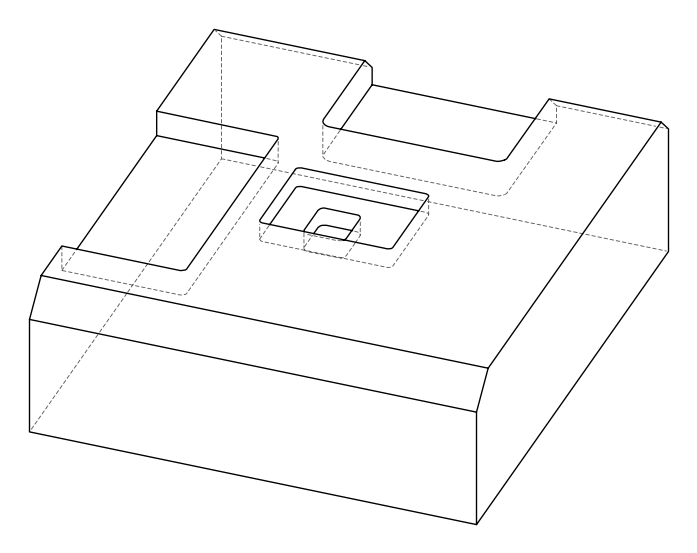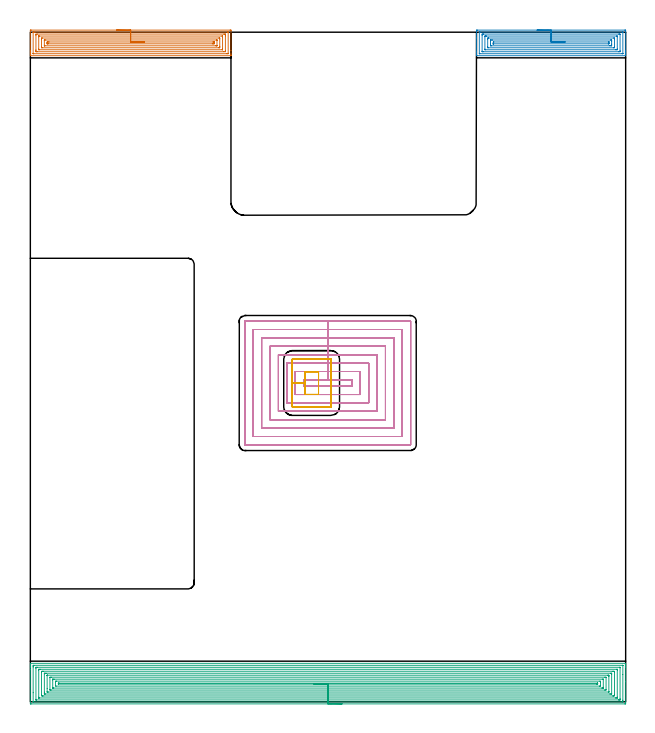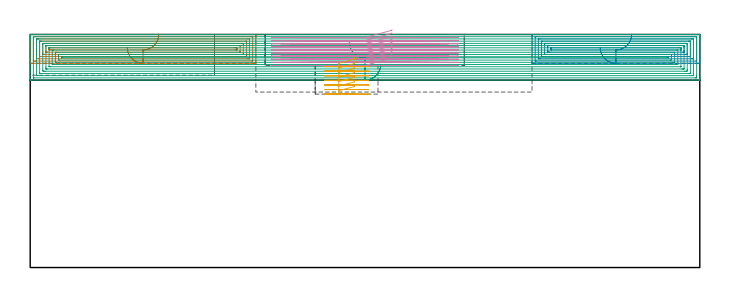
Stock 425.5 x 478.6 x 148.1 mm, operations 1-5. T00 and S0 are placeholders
(PLAN: 7 operations, 4 tool changes, 399.5 min)
(1 AREA_MILL | FG_CHAMFER_SURFACE | UGT0205_001 | 8.31 min | 25298 mm3)
(2 AREA_MILL_1 | FG_CHAMFER_SURFACE_1 | UGT0205_001 | 6.25 min | 19139 mm3)
(3 AREA_MILL_2 | FG_CHAMFER_SURFACE_2 | UGT0205_001 | 37.74 min | 178913 mm3)
(4 MILL_RECTANGULAR_POCKET | POCKET_RECTANGULAR_STRAIGHT | NXT0201_009 | Follow Part, ap 2, ae 75% | 41.03 min | 240231 mm3)
(5 MILL_RECTANGULAR_POCKET_1 | POCKET_RECTANGULAR_STRAIGHT_1 | NXT0201_011 | Follow Part, ap 3, ae 75% | 3.27 min | 33008 mm3)
(6 MILL_SLOT | SLOT_PARTIAL_RECTANGULAR | NXT0201_009 | Follow Part, ap 2, ae 75% | 241.41 min | 716437 mm3)
(7 MILL_SLOT_1 | SLOT_PARTIAL_RECTANGULAR_1 | NXT0201_012 | Follow Part, ap 4, ae 75% | 61.53 min | 836200 mm3)
(TOOL UGT0205_001 | Chamfer Mill 20 x 3 x 45 deg. | D20 FL50 Z2)
(TOOL NXT0201_009 | ENDMILL 8mm [2P460-0800-NA 1630] | D8 FL26 Z6)
(TOOL NXT0201_011 | ENDMILL 12mm [2P460-1200-NA 1630] | D12 FL38 Z6)
(TOOL NXT0201_012 | ENDMILL 16mm [2P460-1600-NA 1630] | D16 FL38 Z6)
(OP 1 AREA_MILL)
G17 G21 G94 G90
T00 M6
G54
G17 G0 G90 X61.7 Y480.1 S1061 M3
G43 Z158.1 H0
Z139.8
G94 G1 X61.738 Z138.929 F250.
X61.852 Z138.064
X62.041 Z137.212
X62.303 Z136.38
X62.637 Z135.574
X63.04 Z134.8
X63.508 Z134.064
X64.04 Z133.372
X64.629 Z132.729
X65.272 Z132.14
X65.964 Z131.609
X66.7 Z131.14
X67.474 Z130.737
X68.28 Z130.403
X69.112 Z130.141
X69.964 Z129.952
X70.828 Z129.838
X71.7 Z129.8
X142.773
X143.281 Y480.095 Z129.803
X143.39 Y480.092 Z129.806
X143.4 Y479.978 Z129.92
Y465.428 Z144.467
Y463.06 Z146.834
Y462.354 Z147.545
Y462.109 Z147.791
X143.397 Y461.952 Z147.94
X143.39 Y461.802 Z148.088
X143.22 Y461.8 Z148.1
X0.18
X0.01 Y461.802 Z148.088
X0.003 Y461.952 Z147.94
X0. Y462.109 Z147.79
Y462.354 Z147.546
Y463.06 Z146.834
Y464.29 Z145.607
Y464.814 Z145.081
Y465.429 Z144.467
Y479.716 Z130.181
X0.003 Y479.981 Z129.917
X0.01 Y480.092 Z129.806
X0.124 Y480.099 Z129.799
X0.627 Y480.1 Z129.8
X71.7
Y478.686 Z131.214
X140.985 Y478.685 Z131.215
X141.143 Y478.684 Z131.216
X141.343 Y478.68 Z131.22
X141.385 Y478.679 Z131.221
X141.391 Y478.652 Z131.248
X141.395 Y478.619 Z131.281
X141.399 Y478.433 Z131.467
X141.4 Y463.53 Z146.37
X141.397 Y463.394 Z146.506
X141.394 Y463.286 Z146.614
X141.39 Y463.221 Z146.679
X141.353 Y463.22 Z146.68
X140.985 Y463.215 Z146.685
X140.828
X140.091 Y463.214 Z146.686
X2.415 Y463.215 Z146.685
X2.257 Y463.216 Z146.684
X2.057 Y463.22 Z146.68
X2.015 Y463.221 Z146.679
X2.009 Y463.248 Z146.652
X2.005 Y463.281 Z146.619
X2.001 Y463.467 Z146.433
X2. Y478.37 Z131.53
X2.003 Y478.506 Z131.394
X2.006 Y478.614 Z131.286
X2.01 Y478.679 Z131.221
X2.047 Y478.68 Z131.22
X2.415 Y478.684 Z131.216
X2.572 Y478.685 Z131.215
X3.309 Y478.686 Z131.214
X71.7
Y477.272 Z132.629
X138.303 Y477.271
X139.01 Y477.27 Z132.63
X139.197 Y477.268 Z132.632
X139.376 Y477.265 Z132.635
X139.39 Y477.086 Z132.814
X139.397 Y476.89 Z133.01
X139.4 Y476.21 Z133.69
Y476.011 Z133.889
X139.399 Y465.492 Z144.408
X139.39 Y464.814 Z145.086
X139.379 Y464.635 Z145.265
X138.303 Y464.629 Z145.271
X5.097
X4.391 Y464.63 Z145.27
X4.203 Y464.632 Z145.268
X4.024 Y464.635 Z145.265
X4.01 Y464.814 Z145.086
X4.003 Y465.01 Z144.89
X4. Y465.69 Z144.21
Y465.889 Z144.011
X4.001 Y476.408 Z133.492
X4.01 Y477.086 Z132.814
X4.021 Y477.264 Z132.636
X5.097 Y477.271 Z132.629
X71.7 Y477.272
Y475.857 Z134.043
X136.874
X137.252 Y475.856 Z134.044
X137.316 Y475.854 Z134.046
X137.377 Y475.851 Z134.049
X137.39 Y475.765 Z134.135
X137.4 Y475.342 Z134.558
Y466.576 Z143.324
X137.397 Y466.133 Z143.767
X137.394 Y466.079 Z143.821
X137.391 Y466.057 Z143.843
X137.368 Y466.05 Z143.85
X137.228 Y466.046 Z143.854
X137.049 Y466.043 Z143.857
X6.526
X6.148 Y466.044 Z143.856
X6.084 Y466.046 Z143.854
X6.023 Y466.049 Z143.851
X6.01 Y466.135 Z143.765
X6. Y466.558 Z143.342
Y475.324 Z134.576
X6.003 Y475.767 Z134.133
X6.006 Y475.821 Z134.079
X6.009 Y475.843 Z134.057
X6.032 Y475.85 Z134.05
X6.172 Y475.854 Z134.046
X6.351 Y475.856 Z134.044
X71.7 Y475.857 Z134.043
Y474.443 Z135.457
X134.741
X135.17 Y474.439 Z135.461
X135.375 Y474.436 Z135.464
X135.39 Y474.321 Z135.579
X135.398 Y473.798 Z136.102
X135.4 Y468.537 Z141.363
X135.398 Y468.32 Z141.58
X135.39 Y467.669 Z142.231
X135.378 Y467.464 Z142.436
X135.167 Y467.461 Z142.439
X134.713 Y467.457 Z142.443
X8.659
X8.23 Y467.461 Z142.439
X8.025 Y467.464 Z142.436
X8.01 Y467.579 Z142.321
X8.002 Y468.102 Z141.798
X8. Y473.363 Z136.537
X8.002 Y473.58 Z136.32
X8.009 Y474.231 Z135.669
X8.022 Y474.436 Z135.464
X8.233 Y474.439 Z135.461
X8.687 Y474.443 Z135.457
X71.7
Y473.029 Z136.871
X132.939 Y473.028 Z136.872
X133.271 Y473.026 Z136.874
X133.365 Y473.024 Z136.876
X133.386 Y473.022 Z136.878
X133.39 Y473.011 Z136.889
X133.395 Y472.974 Z136.926
X133.399 Y472.854 Z137.046
X133.4 Y469.197 Z140.703
X133.399 Y468.971 Z140.929
X133.398 Y468.914 Z140.986
X133.394 Y468.887 Z141.013
X133.39 Y468.878 Z141.022
X133.38 Y468.877 Z141.023
X133.269 Y468.873 Z141.027
X132.939 Y468.872 Z141.028
X132.377 Y468.871 Z141.029
X10.461 Y468.872 Z141.028
X10.129 Y468.874 Z141.026
X10.035 Y468.876 Z141.024
X10.014 Y468.878 Z141.022
X10.01 Y468.889 Z141.011
X10.005 Y468.926 Z140.974
X10.002 Y469.046 Z140.854
X10. Y472.703 Z137.197
X10.001 Y472.929 Z136.971
X10.002 Y472.986 Z136.914
X10.006 Y473.013 Z136.887
X10.01 Y473.021 Z136.879
X10.02 Y473.023 Z136.877
X10.131 Y473.027 Z136.873
X10.461 Y473.028 Z136.872
X11.023 Y473.029 Z136.871
X71.7
Y471.615 Z138.285
X130.473
X131.151 Y471.613 Z138.287
X131.371 Y471.611 Z138.289
X131.391 Y471.608 Z138.292
X131.394 Y471.603 Z138.297
X131.398 Y471.584 Z138.316
X131.399 Y470.95 Z138.95
Y470.707 Z139.193
X131.394 Y470.462 Z139.438
X131.39 Y470.304 Z139.596
X131.319 Y470.292 Z139.608
X131.151 Y470.289 Z139.611
X130.933 Y470.287 Z139.613
X130.257 Y470.285 Z139.615
X130.041
X12.927
X12.249 Y470.287 Z139.613
X12.029 Y470.289 Z139.611
X12.009 Y470.292 Z139.608
X12.006 Y470.297 Z139.603
X12.002 Y470.316 Z139.584
X12.001 Y470.95 Z138.95
Y471.193 Z138.707
X12.006 Y471.438 Z138.462
X12.01 Y471.596 Z138.304
X12.081 Y471.608 Z138.292
X12.249 Y471.611 Z138.289
X12.467 Y471.613 Z138.287
X13.143 Y471.615 Z138.285
X13.359
X71.7
X72.572 Z138.323
X73.437 Z138.437
X74.288 Z138.626
X75.12 Z138.888
X75.926 Z139.222
X76.7 Z139.625
X77.436 Z140.094
X78.128 Z140.625
X78.771 Z141.214
X79.36 Z141.857
X79.892 Z142.55
X80.36 Z143.285
X80.763 Z144.059
X81.097 Z144.865
X81.359 Z145.697
X81.548 Z146.549
X81.662 Z147.414
X81.7 Z148.285
G0 Z158.1
M5
M2
(OP 2 AREA_MILL_1)
G17 G21 G94 G90
T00 M6
G54
G17 G0 G90 X362.2 Y480.1 S1061 M3
G43 Z158.1 H0
Z139.8
G94 G1 X362.238 Z138.928 F250.
X362.352 Z138.063
X362.541 Z137.212
X362.803 Z136.38
X363.137 Z135.574
X363.54 Z134.8
X364.008 Z134.064
X364.54 Z133.372
X365.129 Z132.729
X365.772 Z132.14
X366.464 Z131.608
X367.2 Z131.14
X367.974 Z130.737
X368.78 Z130.403
X369.612 Z130.141
X370.464 Z129.952
X371.328 Z129.838
X372.2 Z129.8
X424.887
X425.275 Y480.097 Z129.802
X425.49 Y480.092 Z129.805
X425.495 Y479.716 Z130.181
X425.5 Y479.114 Z130.783
Y465.416 Z144.479
Y464.814 Z145.08
Y464.264 Z145.633
Y463.937 Z145.959
Y463.387 Z146.509
Y463.06 Z146.834
Y462.406 Z147.493
Y462.086 Z147.813
X425.498 Y461.941 Z147.951
X425.49 Y461.802 Z148.088
X425.333 Y461.8 Z148.1
X319.067
X318.91 Y461.802 Z148.088
X318.902 Y461.941 Z147.951
X318.9 Y462.086 Z147.813
Y462.406 Z147.493
Y463.06 Z146.834
Y464.264 Z145.633
Y464.814 Z145.08
Y474.319 Z135.578
Y479.115 Z130.783
X318.905 Y479.716 Z130.181
X318.91 Y480.092 Z129.805
X319.125 Y480.097 Z129.802
X319.513 Y480.1 Z129.8
X372.2
Y478.686 Z131.214
X423.101
X423.259 Y478.685 Z131.215
X423.451 Y478.68 Z131.22
X423.49 Y478.678 Z131.222
X423.495 Y478.651 Z131.249
X423.498 Y478.621 Z131.279
X423.5 Y478.448 Z131.452
X423.499 Y463.415 Z146.485
X423.496 Y463.31 Z146.59
X423.49 Y463.242 Z146.658
X423.484 Y463.22 Z146.68
X423.468 Y463.219 Z146.681
X423.101 Y463.215 Z146.685
X422.944 Y463.214 Z146.686
X321.299 Y463.215 Z146.685
X321.141
X320.949 Y463.22 Z146.68
X320.91 Y463.222 Z146.678
X320.905 Y463.249 Z146.651
X320.902 Y463.28 Z146.621
X320.9 Y463.452 Z146.448
X320.901 Y478.485 Z131.415
X320.904 Y478.59 Z131.31
X320.91 Y478.658 Z131.242
X320.916 Y478.68 Z131.22
X320.932 Y478.681 Z131.219
X321.299 Y478.685 Z131.215
X321.456 Y478.686 Z131.214
X372.2
Y477.272 Z132.628
X420.422 Y477.271 Z132.629
X421.129 Y477.269 Z132.631
X421.315 Y477.266 Z132.634
X421.49 Y477.261 Z132.639
X421.495 Y477.086 Z132.814
X421.499 Y476.906 Z132.994
X421.5 Y465.509 Z144.391
X421.495 Y464.814 Z145.086
X421.493 Y464.639 Z145.261
X421.315 Y464.635 Z145.265
X420.61 Y464.629 Z145.271
X420.422
X323.978
X323.271 Y464.631 Z145.269
X323.085 Y464.634 Z145.266
X322.91 Y464.639 Z145.261
X322.905 Y464.814 Z145.086
X322.901 Y464.994 Z144.906
X322.9 Y476.391 Z133.509
X322.905 Y477.086 Z132.814
X322.907 Y477.261 Z132.639
X323.085 Y477.265 Z132.635
X323.79 Y477.271 Z132.629
X323.978
X372.2 Y477.272 Z132.628
Y475.857 Z134.043
X418.995
X419.364 Y475.854 Z134.046
X419.43 Y475.851 Z134.049
X419.49 Y475.847 Z134.053
X419.5 Y475.333 Z134.567
X419.499 Y466.567 Z143.333
X419.49 Y466.143 Z143.757
X419.481 Y466.049 Z143.851
X419.348 Y466.047 Z143.853
X419.168 Y466.044 Z143.856
X418.636 Y466.043 Z143.857
X418.277
X325.405
X325.036 Y466.046 Z143.854
X324.97 Y466.049 Z143.851
X324.91 Y466.053 Z143.847
X324.9 Y466.567 Z143.333
X324.901 Y475.333 Z134.567
X324.91 Y475.757 Z134.143
X324.919 Y475.851 Z134.049
X325.052 Y475.854 Z134.046
X325.232 Y475.856 Z134.044
X325.764 Y475.857 Z134.043
X326.123
X372.2
Y474.443 Z135.457
X416.864
X417.291 Y474.436 Z135.464
X417.49 Y474.431 Z135.469
X417.493 Y474.315 Z135.585
X417.499 Y473.819 Z136.081
Y468.32 Z141.58
X417.497 Y467.685 Z142.215
X417.49 Y467.476 Z142.424
X417.289 Y467.464 Z142.436
X416.85 Y467.457 Z142.443
X416.836
X327.536
X327.109 Y467.464 Z142.436
X326.91 Y467.469 Z142.431
X326.907 Y467.585 Z142.315
X326.901 Y468.081 Z141.819
X326.9 Y473.58 Z136.32
X326.903 Y474.215 Z135.685
X326.91 Y474.424 Z135.476
X327.111 Y474.436 Z135.464
X327.55 Y474.443 Z135.457
X327.564
X372.2
Y473.029 Z136.871
X414.733
X415.064 Y473.027 Z136.873
X415.395 Y473.024 Z136.876
X415.481 Y473.022 Z136.878
X415.49 Y472.96 Z136.94
X415.495 Y472.846 Z137.054
X415.498 Y472.703 Z137.197
X415.5 Y472.275 Z137.625
Y471.827 Z138.073
Y470.073 Z139.827
Y469.646 Z140.254
X415.497 Y469.197 Z140.703
X415.493 Y468.983 Z140.917
X415.49 Y468.882 Z141.018
X415.389 Y468.878 Z141.022
X415.064 Y468.874 Z141.026
X414.502 Y468.872 Z141.028
X414.171 Y468.871 Z141.029
X329.667
X329.336 Y468.873 Z141.027
X329.005 Y468.876 Z141.024
X328.919 Y468.878 Z141.022
X328.91 Y468.941 Z140.959
X328.905 Y469.054 Z140.846
X328.902 Y469.197 Z140.703
X328.9 Y469.625 Z140.275
Y470.073 Z139.827
Y471.827 Z138.073
Y472.254 Z137.646
X328.903 Y472.703 Z137.197
X328.907 Y472.917 Z136.983
X328.91 Y473.018 Z136.882
X329.011 Y473.022 Z136.878
X329.336 Y473.026 Z136.874
X329.898 Y473.029 Z136.871
X330.229
X372.2
Y471.615 Z138.285
X413.278 Y471.614 Z138.286
X413.496 Y471.613 Z138.287
X413.497 Y471.611 Z138.289
X413.499 Y471.609 Z138.291
X413.5 Y470.95 Z138.95
Y470.732 Z139.168
X413.495 Y470.514 Z139.386
X413.49 Y470.369 Z139.531
X413.48 Y470.292 Z139.608
X413.446 Y470.29 Z139.61
X413.278 Y470.287 Z139.613
X413.062 Y470.286 Z139.614
X331.122
X330.904 Y470.287 Z139.613
X330.903 Y470.289 Z139.611
X330.901 Y470.291 Z139.609
X330.9 Y470.95 Z138.95
Y471.168 Z138.732
X330.905 Y471.386 Z138.514
X330.91 Y471.531 Z138.369
X330.92 Y471.608 Z138.292
X330.954 Y471.61 Z138.29
X331.122 Y471.613 Z138.287
X331.338 Y471.614 Z138.286
X372.2 Y471.615 Z138.285
X373.072 Z138.323
X373.936 Z138.437
X374.788 Z138.626
X375.62 Z138.888
X376.426 Z139.222
X377.2 Z139.625
X377.936 Z140.094
X378.628 Z140.625
X379.271 Z141.214
X379.86 Z141.857
X380.392 Z142.549
X380.86 Z143.285
X381.263 Z144.059
X381.597 Z144.865
X381.859 Z145.697
X382.048 Z146.549
X382.162 Z147.414
X382.2 Z148.285
G0 Z158.1
M5
M2
(OP 3 AREA_MILL_2)
G17 G21 G94 G90
T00 M6
G54
G17 G0 G90 X222.75 Y-1.5 S1061 M3
G43 Z158.1 H0
Z129.1
G94 G1 X222.712 Z128.228 F250.
X222.598 Z127.364
X222.409 Z126.512
X222.147 Z125.68
X221.813 Z124.874
X221.41 Z124.1
X220.942 Z123.364
X220.41 Z122.672
X219.821 Z122.029
X219.178 Z121.44
X218.486 Z120.908
X217.75 Z120.44
X216.976 Z120.037
X216.17 Z119.703
X215.338 Z119.441
X214.487 Z119.252
X213.622 Z119.138
X212.75 Z119.1
X0.616
X0.15 Y-1.495 Z119.103
X0.01 Y-1.492 Z119.106
X0. Y-1.347 Z119.25
Y22.949 Z143.545
Y24.435 Z145.029
Y24.981 Z145.578
Y25.315 Z145.911
Y25.861 Z146.457
Y26.194 Z146.789
Y27.178 Z147.777
X0.01 Y27.494 Z148.093
X0.169 Y27.5 Z148.1
X425.331
X425.49 Y27.494 Z148.093
X425.5 Y27.177 Z147.777
Y26.861 Z147.461
Y26.194 Z146.789
Y24.981 Z145.578
Y24.435 Z145.029
Y14.373 Z134.97
Y-0.801 Z119.796
X425.497 Y-1.074 Z119.523
X425.49 Y-1.492 Z119.106
X425.312 Y-1.496 Z119.103
X424.884 Y-1.5 Z119.1
X212.75
Y-0.086 Z120.514
X2.402 Y-0.085 Z120.515
X2.291
X2.039 Y-0.08 Z120.52
X2.014 Y-0.079 Z120.521
X2.009 Y-0.063 Z120.537
X2.003 Y-0.031 Z120.569
X2.001 Y0. Z120.6
X2. Y6.502 Z127.102
Y24.831 Z145.431
X2.002 Y25.315 Z145.915
X2.006 Y25.705 Z146.305
X2.021 Y26.079 Z146.679
X2.402 Y26.084 Z146.684
X2.513 Y26.085 Z146.685
X423.098
X423.209
X423.461 Y26.08 Z146.68
X423.486 Y26.079 Z146.679
X423.491 Y26.063 Z146.663
X423.497 Y26.031 Z146.631
X423.499 Y26. Z146.6
X423.5 Y19.498 Z140.098
Y1.169 Z121.769
X423.498 Y0.685 Z121.285
X423.494 Y0.295 Z120.895
X423.479 Y-0.079 Z120.521
X423.098 Y-0.084 Z120.516
X422.987 Y-0.085 Z120.515
X212.75 Y-0.086 Z120.514
Y1.328 Z121.928
X4.189 Y1.329 Z121.929
X4.109 Y1.33 Z121.93
X4.045 Y1.333 Z121.933
X4.012 Y1.335 Z121.935
X4.009 Y1.379 Z121.979
X4.003 Y1.565 Z122.165
X4.001 Y1.75 Z122.35
X4. Y23.741 Z144.341
X4.004 Y24.435 Z145.035
X4.009 Y24.613 Z145.213
X4.018 Y24.665 Z145.265
X4.069 Y24.667 Z145.267
X4.189 Y24.669 Z145.269
X4.842 Y24.671 Z145.271
X5.082 Y24.672 Z145.272
X421.311 Y24.671 Z145.271
X421.391 Y24.67 Z145.27
X421.455 Y24.667 Z145.267
X421.488 Y24.665 Z145.265
X421.491 Y24.621 Z145.221
X421.497 Y24.435 Z145.035
X421.499 Y24.25 Z144.85
X421.5 Y2.259 Z122.859
X421.496 Y1.565 Z122.165
X421.492 Y1.387 Z121.987
X421.482 Y1.335 Z121.935
X421.431 Y1.333 Z121.933
X421.311 Y1.331 Z121.931
X420.658 Y1.329 Z121.929
X420.418 Y1.328 Z121.928
X212.75
Y2.743 Z123.343
X6.565
X6.134 Y2.745 Z123.345
X6.044 Y2.748 Z123.348
X6.01 Y2.75 Z123.35
X6.006 Y2.795 Z123.395
X6.003 Y2.895 Z123.495
X6. Y3.3 Z123.9
Y22.676 Z143.276
X6.006 Y23.103 Z143.703
X6.01 Y23.21 Z143.81
X6.018 Y23.251 Z143.851
X6.082 Y23.253 Z143.853
X6.28 Y23.256 Z143.856
X6.868 Y23.257 Z143.857
X7.171
X418.935
X419.366 Y23.255 Z143.855
X419.456 Y23.252 Z143.852
X419.49 Y23.25 Z143.85
X419.494 Y23.205 Z143.805
X419.497 Y23.105 Z143.705
X419.5 Y22.701 Z143.301
Y3.324 Z123.924
X419.494 Y2.897 Z123.497
X419.49 Y2.79 Z123.39
X419.482 Y2.749 Z123.349
X419.419 Y2.747 Z123.347
X419.221 Y2.744 Z123.344
X418.632 Y2.743 Z123.343
X418.329
X212.75
Y4.157 Z124.757
X9.595
X8.701 Y4.158 Z124.758
X8.655 Y4.16 Z124.76
X8.01 Y4.204 Z124.804
X8.001 Y4.847 Z125.447
Y20.917 Z141.517
X8.003 Y21.558 Z142.158
X8.01 Y21.796 Z142.396
X8.61 Y21.84 Z142.44
X8.655 Y21.841 Z142.441
X9.5 Y21.843 Z142.443
X415.905
X416.799 Y21.842 Z142.442
X416.845 Y21.84 Z142.44
X417.49 Y21.796 Z142.396
X417.499 Y21.153 Z141.753
X417.5 Y5.083 Z125.683
X417.497 Y4.442 Z125.042
X417.49 Y4.204 Z124.804
X416.89 Y4.16 Z124.76
X416.845 Y4.159 Z124.759
X416. Y4.157 Z124.757
X212.75
Y5.571 Z126.171
X10.839
X10.441 Y5.574 Z126.174
X10.045 Y5.578 Z126.178
X10.009 Y5.585 Z126.185
X10.005 Y5.625 Z126.225
X10.001 Y5.702 Z126.302
X10. Y6.843 Z127.443
Y20.037 Z140.637
X10.002 Y20.254 Z140.854
X10.005 Y20.363 Z140.963
X10.01 Y20.412 Z141.012
X10.049 Y20.423 Z141.023
X10.441 Y20.427 Z141.027
X10.937 Y20.429 Z141.029
X11.334
X414.661
X415.059 Y20.427 Z141.027
X415.451 Y20.423 Z141.023
X415.49 Y20.412 Z141.012
X415.495 Y20.363 Z140.963
X415.498 Y20.254 Z140.854
X415.5 Y20.037 Z140.637
Y19.603 Z140.203
Y5.963 Z126.563
X415.498 Y5.746 Z126.346
X415.495 Y5.637 Z126.237
X415.49 Y5.588 Z126.188
X415.451 Y5.577 Z126.177
X415.059 Y5.573 Z126.173
X414.563 Y5.571 Z126.171
X414.166
X212.75
Y6.985 Z127.585
X12.975 Y6.986 Z127.586
X12.227 Y6.99 Z127.59
X12.075 Y6.992 Z127.592
X12.009 Y7.003 Z127.603
X12.007 Y7.016 Z127.616
X12.002 Y7.065 Z127.665
X12. Y9.481 Z130.081
X12.001 Y18.726 Z139.326
X12.004 Y18.875 Z139.475
X12.01 Y18.994 Z139.594
X12.014 Y19.009 Z139.609
X12.019 Y19.011 Z139.611
X12.041 Y19.013 Z139.613
X12.227 Y19.014 Z139.614
X12.372 Y19.015 Z139.615
X412.525 Y19.014 Z139.614
X413.273 Y19.01 Z139.61
X413.425 Y19.008 Z139.608
X413.491 Y18.997 Z139.597
X413.493 Y18.984 Z139.584
X413.498 Y18.935 Z139.535
X413.5 Y18.278 Z138.878
Y18.054 Z138.654
X413.499 Y7.274 Z127.874
X413.496 Y7.125 Z127.725
X413.49 Y7.006 Z127.606
X413.486 Y6.991 Z127.591
X413.481 Y6.989 Z127.589
X413.46 Y6.987 Z127.587
X413.273 Y6.986 Z127.586
X413.128 Y6.985 Z127.585
X212.75
Y8.4 Z129.
X14.907
X14.215 Y8.403 Z129.003
X14.014 Y8.407 Z129.007
X14.001 Y8.602 Z129.202
X14. Y8.615 Z129.215
X14.001 Y17.411 Z138.011
X14.014 Y17.593 Z138.193
X14.703 Y17.599 Z138.199
X14.907 Y17.6 Z138.2
X410.593
X411.285 Y17.597 Z138.197
X411.486 Y17.593 Z138.193
X411.499 Y17.398 Z137.998
X411.5 Y17.385 Z137.985
X411.499 Y8.589 Z129.189
X411.486 Y8.407 Z129.007
X410.797 Y8.401 Z129.001
X410.593 Y8.4 Z129.
X212.75
Y9.814 Z130.414
X16.693
X16.355 Y9.815 Z130.415
X16.048 Y9.819 Z130.419
X16.02 Y9.82 Z130.42
X16.01 Y9.854 Z130.454
X16.005 Y9.957 Z130.557
X16.001 Y10.164 Z130.764
Y15.639 Z136.239
X16.005 Y15.98 Z136.58
X16.01 Y16.15 Z136.75
X16.018 Y16.18 Z136.78
X16.059 Y16.182 Z136.782
X16.139 Y16.185 Z136.785
X16.693 Y16.186 Z136.786
X17.031
X408.807
X409.145 Y16.185 Z136.785
X409.452 Y16.181 Z136.781
X409.48 Y16.18 Z136.78
X409.49 Y16.146 Z136.746
X409.495 Y16.043 Z136.643
X409.5 Y15.836 Z136.436
X409.499 Y10.361 Z130.961
X409.495 Y10.02 Z130.62
X409.49 Y9.85 Z130.45
X409.482 Y9.82 Z130.42
X409.441 Y9.818 Z130.418
X409.361 Y9.815 Z130.415
X408.807 Y9.814 Z130.414
X408.469
X212.75
Y11.228 Z131.828
X18.48
X18.01 Y11.241 Z131.841
X18.001 Y11.712 Z132.312
Y14.351 Z134.951
X18.01 Y14.759 Z135.359
X18.467 Y14.772 Z135.372
X18.48
X407.02
X407.49 Y14.759 Z135.359
X407.499 Y14.288 Z134.888
Y11.649 Z132.249
X407.49 Y11.241 Z131.841
X407.033 Y11.228 Z131.828
X407.02
X212.75
Y12.642 Z133.242
X20.145 Y12.643 Z133.243
X20.048 Y12.644 Z133.244
X20.019 Y12.646 Z133.246
X20.011 Y12.648 Z133.248
X20.008 Y12.664 Z133.264
X20.004 Y12.738 Z133.338
X20.002 Y13. Z133.6
X20.004 Y13.258 Z133.858
X20.01 Y13.343 Z133.943
X20.085 Y13.351 Z133.951
X20.266 Y13.353 Z133.953
X20.797 Y13.357 Z133.957
X405.355
X405.452 Y13.356 Z133.956
X405.481 Y13.354 Z133.954
X405.489 Y13.352 Z133.952
X405.492 Y13.336 Z133.936
X405.496 Y13.262 Z133.862
X405.498 Y13. Z133.6
X405.496 Y12.742 Z133.342
X405.49 Y12.657 Z133.257
X405.415 Y12.649 Z133.249
X405.234 Y12.647 Z133.247
X404.703 Y12.643 Z133.243
X212.75 Y12.642 Z133.242
X211.878 Z133.28
X211.014 Z133.394
X210.162 Z133.583
X209.33 Z133.845
X208.524 Z134.179
X207.75 Z134.582
X207.014 Z135.051
X206.322 Z135.582
X205.679 Z136.171
X205.09 Z136.814
X204.559 Z137.506
X204.09 Z138.242
X203.687 Z139.016
X203.353 Z139.822
X203.091 Z140.654
X202.902 Z141.506
X202.788 Z142.371
X202.75 Z143.242
G0 Z158.1
M5
M2
(OP 4 MILL_RECTANGULAR_POCKET)
G17 G21 G94 G90
T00 M6
G54
G17 G0 G90 X229.8 Y228.802 S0 M3
G43 Z158.1 H1
Z151.1
G94 G1 Y230.1 Z150.752 F250.
X212.55 Z146.13
X195.3 F500.
Y225.6
X229.8
Y230.1
X212.55
Y236.1
X189.3
Y219.6
X235.8
Y236.1
X212.55
Y242.1
X183.3
Y213.6
X241.8
Y242.1
X212.55
Y248.1
X177.3
Y207.6
X247.8
Y248.1
X212.55
Y254.1
X171.3
Y201.6
X253.8
Y254.1
X212.55
Y260.1
X165.3
Y195.6
X259.8
Y260.1
X212.55
Y266.1
X159.3
Y189.6
X265.8
Y266.1
X212.55
Y272.1
X153.4
X153.345 Y272.095
X153.305 Y272.055
X153.3 Y272.
Y183.7
X153.305 Y183.645
X153.345 Y183.605
X153.4 Y183.6
X271.7
X271.755 Y183.605
X271.795 Y183.645
X271.8 Y183.7
Y272.
X271.795 Y272.055
X271.755 Y272.095
X271.7 Y272.1
X212.55
X211.55
G0 X229.8 Y228.802 Z149.13
G1 Y230.1 Z148.782 F250.
X212.55 Z144.16
X195.3 F500.
Y225.6
X229.8
Y230.1
X212.55
Y236.1
X189.3
Y219.6
X235.8
Y236.1
X212.55
Y242.1
X183.3
Y213.6
X241.8
Y242.1
X212.55
Y248.1
X177.3
Y207.6
X247.8
Y248.1
X212.55
Y254.1
X171.3
Y201.6
X253.8
Y254.1
X212.55
Y260.1
X165.3
Y195.6
X259.8
Y260.1
X212.55
Y266.1
X159.3
Y189.6
X265.8
Y266.1
X212.55
Y272.1
X153.4
X153.345 Y272.095
X153.305 Y272.055
X153.3 Y272.
Y183.7
X153.305 Y183.645
X153.345 Y183.605
X153.4 Y183.6
X271.7
X271.755 Y183.605
X271.795 Y183.645
X271.8 Y183.7
Y272.
X271.795 Y272.055
X271.755 Y272.095
X271.7 Y272.1
X212.55
X211.55
G0 X229.8 Y228.802 Z147.16
G1 Y230.1 Z146.812 F250.
X212.55 Z142.19
X195.3 F500.
Y225.6
X229.8
Y230.1
X212.55
Y236.1
X189.3
Y219.6
X235.8
Y236.1
X212.55
Y242.1
X183.3
Y213.6
X241.8
Y242.1
X212.55
Y248.1
X177.3
Y207.6
X247.8
Y248.1
X212.55
Y254.1
X171.3
Y201.6
X253.8
Y254.1
X212.55
Y260.1
X165.3
Y195.6
X259.8
Y260.1
X212.55
Y266.1
X159.3
Y189.6
X265.8
Y266.1
X212.55
Y272.1
X153.4
X153.345 Y272.095
X153.305 Y272.055
X153.3 Y272.
Y183.7
X153.305 Y183.645
X153.345 Y183.605
X153.4 Y183.6
X271.7
X271.755 Y183.605
X271.795 Y183.645
X271.8 Y183.7
Y272.
X271.795 Y272.055
X271.755 Y272.095
X271.7 Y272.1
X212.55
X211.55
G0 X229.8 Y228.802 Z145.19
G1 Y230.1 Z144.842 F250.
X212.55 Z140.22
X195.3 F500.
Y225.6
X229.8
Y230.1
X212.55
Y236.1
X189.3
Y219.6
X235.8
Y236.1
X212.55
Y242.1
X183.3
Y213.6
X241.8
Y242.1
X212.55
Y248.1
X177.3
Y207.6
X247.8
Y248.1
X212.55
Y254.1
X171.3
Y201.6
X253.8
Y254.1
X212.55
Y260.1
X165.3
Y195.6
X259.8
Y260.1
X212.55
Y266.1
X159.3
Y189.6
X265.8
Y266.1
X212.55
Y272.1
X153.4
X153.345 Y272.095
X153.305 Y272.055
X153.3 Y272.
Y183.7
X153.305 Y183.645
X153.345 Y183.605
X153.4 Y183.6
X271.7
X271.755 Y183.605
X271.795 Y183.645
X271.8 Y183.7
Y272.
X271.795 Y272.055
X271.755 Y272.095
X271.7 Y272.1
X212.55
X211.55
G0 X229.8 Y228.802 Z143.22
G1 Y230.1 Z142.872 F250.
X212.55 Z138.25
X195.3 F500.
Y225.6
X229.8
Y230.1
X212.55
Y236.1
X189.3
Y219.6
X235.8
Y236.1
X212.55
Y242.1
X183.3
Y213.6
X241.8
Y242.1
X212.55
Y248.1
X177.3
Y207.6
X247.8
Y248.1
X212.55
Y254.1
X171.3
Y201.6
X253.8
Y254.1
X212.55
Y260.1
X165.3
Y195.6
X259.8
Y260.1
X212.55
Y266.1
X159.3
Y189.6
X265.8
Y266.1
X212.55
Y272.1
X153.4
X153.345 Y272.095
X153.305 Y272.055
X153.3 Y272.
Y183.7
X153.305 Y183.645
X153.345 Y183.605
X153.4 Y183.6
X271.7
X271.755 Y183.605
X271.795 Y183.645
X271.8 Y183.7
Y272.
X271.795 Y272.055
X271.755 Y272.095
X271.7 Y272.1
X212.55
X211.55
G0 X229.8 Y228.802 Z141.25
G1 Y230.1 Z140.902 F250.
X212.55 Z136.28
X195.3 F500.
Y225.6
X229.8
Y230.1
X212.55
Y236.1
X189.3
Y219.6
X235.8
Y236.1
X212.55
Y242.1
X183.3
Y213.6
X241.8
Y242.1
X212.55
Y248.1
X177.3
Y207.6
X247.8
Y248.1
X212.55
Y254.1
X171.3
Y201.6
X253.8
Y254.1
X212.55
Y260.1
X165.3
Y195.6
X259.8
Y260.1
X212.55
Y266.1
X159.3
Y189.6
X265.8
Y266.1
X212.55
Y272.1
X153.4
X153.345 Y272.095
X153.305 Y272.055
X153.3 Y272.
Y183.7
X153.305 Y183.645
X153.345 Y183.605
X153.4 Y183.6
X271.7
X271.755 Y183.605
X271.795 Y183.645
X271.8 Y183.7
Y272.
X271.795 Y272.055
X271.755 Y272.095
X271.7 Y272.1
X212.55
X211.55
G0 X229.8 Y228.802 Z139.28
G1 Y230.1 Z138.932 F250.
X212.55 Z134.31
X195.3 F500.
Y225.6
X229.8
Y230.1
X212.55
Y236.1
X189.3
Y219.6
X235.8
Y236.1
X212.55
Y242.1
X183.3
Y213.6
X241.8
Y242.1
X212.55
Y248.1
X177.3
Y207.6
X247.8
Y248.1
X212.55
Y254.1
X171.3
Y201.6
X253.8
Y254.1
X212.55
Y260.1
X165.3
Y195.6
X259.8
Y260.1
X212.55
Y266.1
X159.3
Y189.6
X265.8
Y266.1
X212.55
Y272.1
X153.4
X153.345 Y272.095
X153.305 Y272.055
X153.3 Y272.
Y183.7
X153.305 Y183.645
X153.345 Y183.605
X153.4 Y183.6
X271.7
X271.755 Y183.605
X271.795 Y183.645
X271.8 Y183.7
Y272.
X271.795 Y272.055
X271.755 Y272.095
X271.7 Y272.1
X212.55
X211.55
G0 X229.8 Y228.802 Z137.31
G1 Y230.1 Z136.962 F250.
X212.55 Z132.34
X195.3 F500.
Y225.6
X229.8
Y230.1
X212.55
Y236.1
X189.3
Y219.6
X235.8
Y236.1
X212.55
Y242.1
X183.3
Y213.6
X241.8
Y242.1
X212.55
Y248.1
X177.3
Y207.6
X247.8
Y248.1
X212.55
Y254.1
X171.3
Y201.6
X253.8
Y254.1
X212.55
Y260.1
X165.3
Y195.6
X259.8
Y260.1
X212.55
Y266.1
X159.3
Y189.6
X265.8
Y266.1
X212.55
Y272.1
X153.4
X153.345 Y272.095
X153.305 Y272.055
X153.3 Y272.
Y183.7
X153.305 Y183.645
X153.345 Y183.605
X153.4 Y183.6
X271.7
X271.755 Y183.605
X271.795 Y183.645
X271.8 Y183.7
Y272.
X271.795 Y272.055
X271.755 Y272.095
X271.7 Y272.1
X212.55
X211.55
G0 X229.8 Y228.802 Z135.34
G1 Y230.1 Z134.992 F250.
X212.55 Z130.37
X195.3 F500.
Y225.6
X229.8
Y230.1
X212.55
Y236.1
X189.3
Y219.6
X235.8
Y236.1
X212.55
Y242.1
X183.3
Y213.6
X241.8
Y242.1
X212.55
Y248.1
X177.3
Y207.6
X247.8
Y248.1
X212.55
Y254.1
X171.3
Y201.6
X253.8
Y254.1
X212.55
Y260.1
X165.3
Y195.6
X259.8
Y260.1
X212.55
Y266.1
X159.3
Y189.6
X265.8
Y266.1
X212.55
Y272.1
X153.4
X153.345 Y272.095
X153.305 Y272.055
X153.3 Y272.
Y183.7
X153.305 Y183.645
X153.345 Y183.605
X153.4 Y183.6
X271.7
X271.755 Y183.605
X271.795 Y183.645
X271.8 Y183.7
Y272.
X271.795 Y272.055
X271.755 Y272.095
X271.7 Y272.1
X212.55
X211.55
G0 X229.8 Y228.802 Z133.37
G1 Y230.1 Z133.022 F250.
X212.55 Z128.4
X195.3 F500.
Y225.6
X229.8
Y230.1
X212.55
Y236.1
X189.3
Y219.6
X235.8
Y236.1
X212.55
Y242.1
X183.3
Y213.6
X241.8
Y242.1
X212.55
Y248.1
X177.3
Y207.6
X247.8
Y248.1
X212.55
Y254.1
X171.3
Y201.6
X253.8
Y254.1
X212.55
Y260.1
X165.3
Y195.6
X259.8
Y260.1
X212.55
Y266.1
X159.3
Y189.6
X265.8
Y266.1
X212.55
Y272.1
X153.4
X153.345 Y272.095
X153.305 Y272.055
X153.3 Y272.
Y183.7
X153.305 Y183.645
X153.345 Y183.605
X153.4 Y183.6
X271.7
X271.755 Y183.605
X271.795 Y183.645
X271.8 Y183.7
Y272.
X271.795 Y272.055
X271.755 Y272.095
X271.7 Y272.1
X212.55
X211.55
G0 Z158.1
M5
M2
(OP 5 MILL_RECTANGULAR_POCKET_1)
G17 G21 G94 G90
T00 M6
G54
G17 G0 G90 X206. Y231.974 S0 M3
G43 Z158.1 H1
Z133.608
G94 G1 Y236. Z132.529 F250.
X196.1 Z129.876
Y227.85 Z127.692
Y219.7 F500.
X206.
Y236.
X196.1
Y227.85
X187.1
Y211.
G3 X187.4 Y210.7 R0.3
G1 X214.7
G3 X215. Y211. R0.3
G1 Y244.7
G3 X214.7 Y245. R0.3
G1 X187.4
G3 X187.1 Y244.7 R0.3
G1 Y227.85
Y226.85
G0 X206. Y231.974 Z130.692
G1 Y236. Z129.613 F250.
X196.1 Z126.961
Y227.85 Z124.777
Y219.7 F500.
X206.
Y236.
X196.1
Y227.85
X187.1
Y211.
G3 X187.4 Y210.7 R0.3
G1 X214.7
G3 X215. Y211. R0.3
G1 Y244.7
G3 X214.7 Y245. R0.3
G1 X187.4
G3 X187.1 Y244.7 R0.3
G1 Y227.85
Y226.85
G0 X206. Y231.974 Z127.777
G1 Y236. Z126.698 F250.
X196.1 Z124.045
Y227.85 Z121.862
Y219.7 F500.
X206.
Y236.
X196.1
Y227.85
X187.1
Y211.
G3 X187.4 Y210.7 R0.3
G1 X214.7
G3 X215. Y211. R0.3
G1 Y244.7
G3 X214.7 Y245. R0.3
G1 X187.4
G3 X187.1 Y244.7 R0.3
G1 Y227.85
Y226.85
G0 X206. Y231.974 Z124.862
G1 Y236. Z123.783 F250.
X196.1 Z121.13
Y227.85 Z118.946
Y219.7 F500.
X206.
Y236.
X196.1
Y227.85
X187.1
Y211.
G3 X187.4 Y210.7 R0.3
G1 X214.7
G3 X215. Y211. R0.3
G1 Y244.7
G3 X214.7 Y245. R0.3
G1 X187.4
G3 X187.1 Y244.7 R0.3
G1 Y227.85
Y226.85
G0 X206. Y231.974 Z121.946
G1 Y236. Z120.867 F250.
X196.1 Z118.215
Y227.85 Z116.031
Y219.7 F500.
X206.
Y236.
X196.1
Y227.85
X187.1
Y211.
G3 X187.4 Y210.7 R0.3
G1 X214.7
G3 X215. Y211. R0.3
G1 Y244.7
G3 X214.7 Y245. R0.3
G1 X187.4
G3 X187.1 Y244.7 R0.3
G1 Y227.85
Y226.85
G0 X206. Y231.974 Z119.031
G1 Y236. Z117.952 F250.
X196.1 Z115.299
Y227.85 Z113.115
Y219.7 F500.
X206.
Y236.
X196.1
Y227.85
X187.1
Y211.
G3 X187.4 Y210.7 R0.3
G1 X214.7
G3 X215. Y211. R0.3
G1 Y244.7
G3 X214.7 Y245. R0.3
G1 X187.4
G3 X187.1 Y244.7 R0.3
G1 Y227.85
Y226.85
G0 X206. Y231.974 Z116.115
G1 Y236. Z115.036 F250.
X196.1 Z112.384
Y227.85 Z110.2
Y219.7 F500.
X206.
Y236.
X196.1
Y227.85
X187.1
Y211.
G3 X187.4 Y210.7 R0.3
G1 X214.7
G3 X215. Y211. R0.3
G1 Y244.7
G3 X214.7 Y245. R0.3
G1 X187.4
G3 X187.1 Y244.7 R0.3
G1 Y227.85
Y226.85
G0 Z158.1
M5
M2
